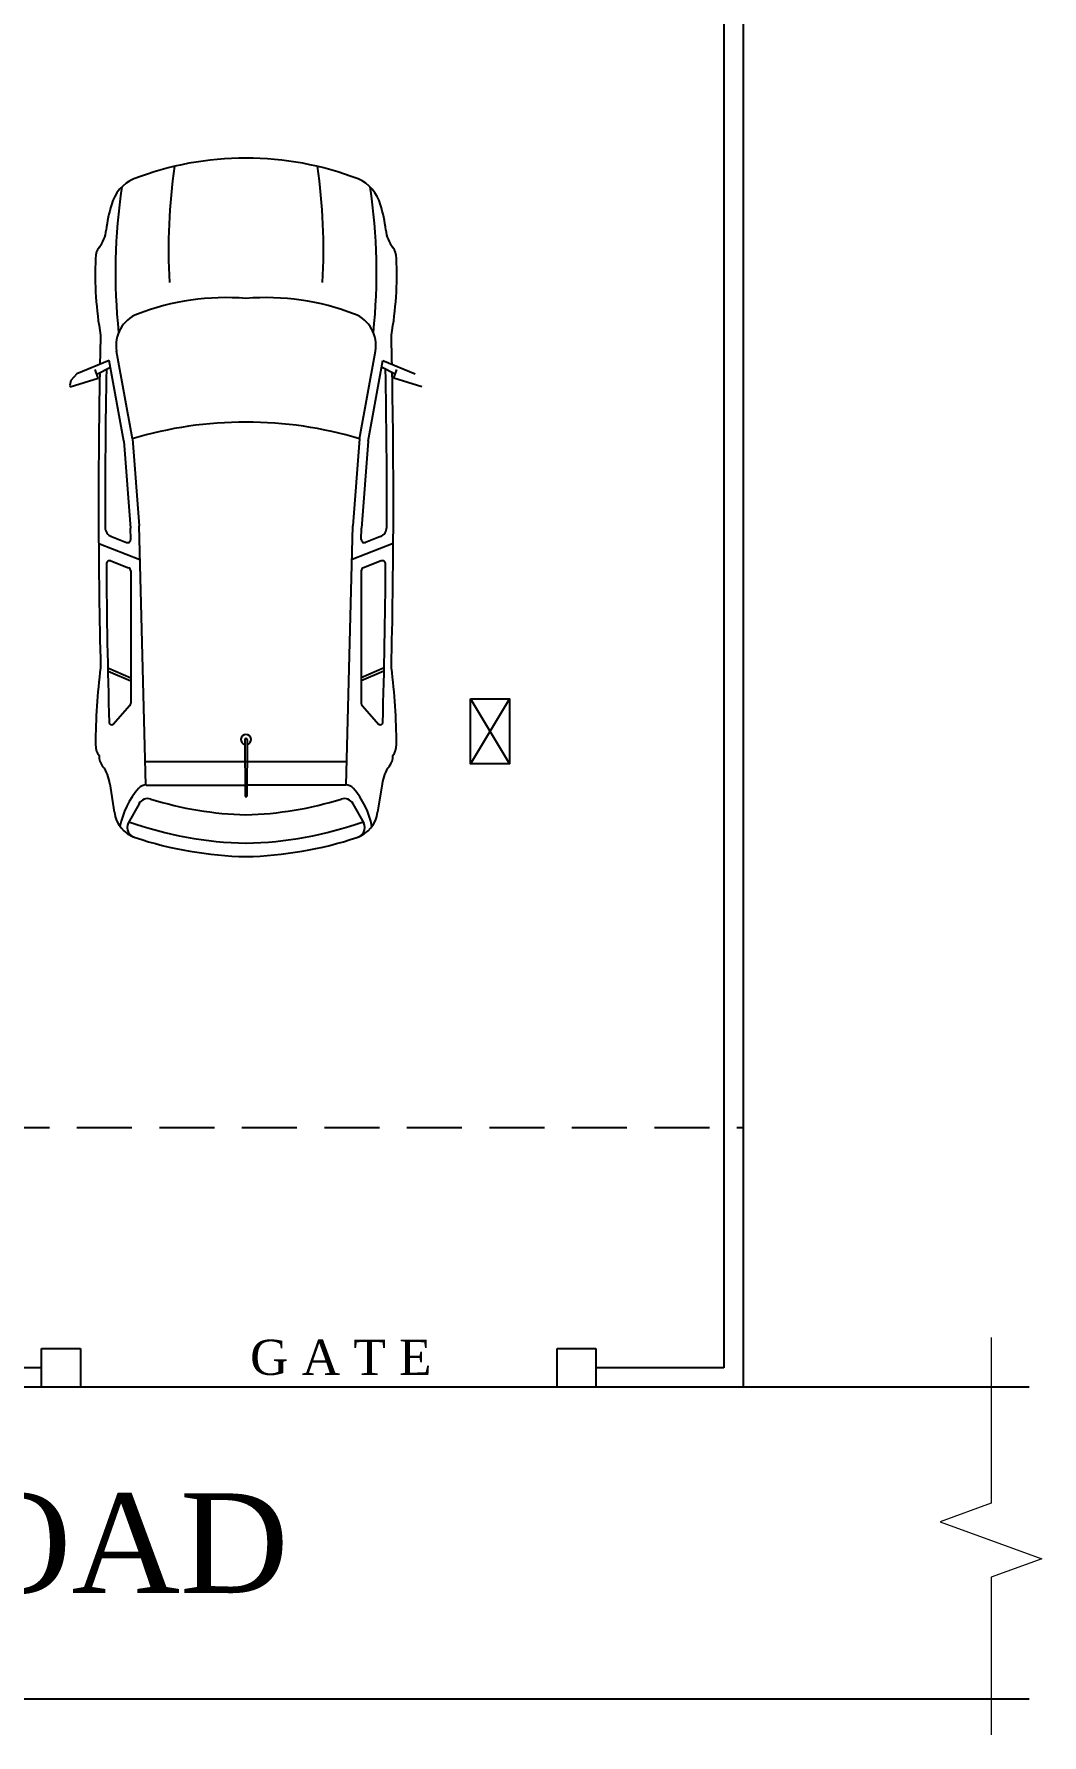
# Model space of a CAD drawing. Header units: inches. Extents: x 572007 to 584304, y -133032 to -127720.
# Drawn here: x 573313 to 573545.7, y -132327.7 to -131934.8 of the extents above; entities that cross this region are included whole.
import ezdxf

# ---------------------------------------------------------------- set-up
doc = ezdxf.new("R2010")
doc.units = ezdxf.units.IN
doc.header["$LTSCALE"] = 2
doc.header["$MEASUREMENT"] = 0
doc.linetypes.add('HIDDEN', pattern=[9.525, 6.35, -3.175])
doc.layers.add('wall', color=160, linetype='Continuous', lineweight=20)
doc.styles.add('MtXpl_Times_New_Roma', font='times.ttf')

msp = doc.modelspace()

# ---------------------------------------------------------------- linework, layer by layer
for p, q in [((573476.74, -131467.37), (573476.74, -132247.37)), ((573472.24, -131587.37), (573472.24, -132242.87)), ((573335.68, -132028.29), (573332.04, -132008.05)), ((573335.68, -132028.29), (573332.04, -132008.05)), ((573388.17, -132028.29), (573391.8, -132008.05)), ((573388.17, -132028.29), (573391.8, -132008.05)), ((573330.34, -132010.17), (573322.9, -132013.26)), ((573330.34, -132010.17), (573322.9, -132013.26)), ((573327.77, -132014.25), (573327.07, -132012.27)), ((573327.77, -132014.25), (573327.07, -132012.27)), ((573327.45, -132013.35), (573330.62, -132011.75)), ((573327.45, -132013.35), (573330.62, -132011.75)), ((573333.69, -132028.83), (573330.34, -132010.17)), ((573333.69, -132028.83), (573330.34, -132010.17)), ((573390.16, -132028.83), (573393.5, -132010.17)), ((573390.16, -132028.83), (573393.5, -132010.17)), ((573396.39, -132013.35), (573393.22, -132011.75)), ((573396.39, -132013.35), (573393.22, -132011.75)), ((573393.5, -132010.17), (573400.95, -132013.26)), ((573393.5, -132010.17), (573400.95, -132013.26)), ((573396.08, -132014.25), (573396.77, -132012.27)), ((573396.08, -132014.25), (573396.77, -132012.27)), ((573321.47, -132014.85), (573321.26, -132015.89)), ((573321.47, -132014.85), (573321.26, -132015.89)), ((573321.26, -132015.89), (573321.34, -132016.32)), ((573321.26, -132015.89), (573321.34, -132016.32)), ((573321.34, -132016.32), (573327.77, -132014.25)), ((573321.34, -132016.32), (573327.77, -132014.25)), ((573322.9, -132013.26), (573321.47, -132014.85)), ((573322.9, -132013.26), (573321.47, -132014.85)), ((573402.5, -132016.32), (573396.08, -132014.25)), ((573402.5, -132016.32), (573396.08, -132014.25)), ((573333.69, -132028.83), (573335.23, -132048.9)), ((573333.69, -132028.83), (573335.23, -132048.9)), ((573335.68, -132028.29), (573337.22, -132048.36)), ((573335.68, -132028.29), (573337.22, -132048.36)), ((573388.17, -132028.29), (573386.63, -132048.36)), ((573388.17, -132028.29), (573386.63, -132048.36)), ((573390.16, -132028.83), (573388.61, -132048.9)), ((573390.16, -132028.83), (573388.61, -132048.9)), ((573330.89, -132050.86), (573334.36, -132052.21)), ((573330.89, -132050.86), (573334.36, -132052.21)), ((573335.3, -132051.54), (573335.23, -132048.9)), ((573335.3, -132051.54), (573335.23, -132048.9)), ((573338.83, -132108.25), (573337.22, -132048.36)), ((573338.83, -132108.25), (573337.22, -132048.36)), ((573385.02, -132108.25), (573386.63, -132048.36)), ((573385.02, -132108.25), (573386.63, -132048.36)), ((573388.54, -132051.54), (573388.61, -132048.9)), ((573388.54, -132051.54), (573388.61, -132048.9)), ((573392.95, -132050.86), (573389.49, -132052.21)), ((573392.95, -132050.86), (573389.49, -132052.21)), ((573327.91, -132052.48), (573337.43, -132056.18)), ((573327.91, -132052.48), (573337.43, -132056.18)), ((573395.94, -132052.48), (573386.42, -132056.18)), ((573395.94, -132052.48), (573386.42, -132056.18)), ((573330.74, -132056.49), (573334.81, -132058.08)), ((573330.74, -132056.49), (573334.81, -132058.08)), ((573335.3, -132058.8), (573335.3, -132089.37)), ((573335.3, -132058.8), (573335.3, -132089.37)), ((573388.54, -132058.8), (573388.54, -132089.37)), ((573388.54, -132058.8), (573388.54, -132089.37)), ((573393.11, -132056.49), (573389.03, -132058.08)), ((573393.11, -132056.49), (573389.03, -132058.08)), ((573330.02, -132081.17), (573335.3, -132083.48)), ((573330.02, -132081.17), (573335.3, -132083.48)), ((573330.1, -132081.94), (573335.3, -132084.22)), ((573330.1, -132081.94), (573335.3, -132084.22)), ((573393.82, -132081.17), (573388.54, -132083.48)), ((573393.82, -132081.17), (573388.54, -132083.48)), ((573393.75, -132081.94), (573388.54, -132084.22)), ((573393.75, -132081.94), (573388.54, -132084.22)), ((573335.11, -132089.88), (573331.23, -132094.24)), ((573335.11, -132089.88), (573331.23, -132094.24)), ((573388.74, -132089.88), (573392.61, -132094.24)), ((573388.74, -132089.88), (573392.61, -132094.24)), ((573361.63, -132097.77), (573361.77, -132110.93)), ((573361.63, -132097.77), (573361.77, -132110.93)), ((573362.21, -132097.77), (573362.08, -132110.93)), ((573362.21, -132097.77), (573362.08, -132110.93)), ((573384.96, -132102.87), (573338.88, -132102.87)), ((573384.96, -132102.87), (573338.88, -132102.87)), ((573330.48, -132107.97), (573331.52, -132114.5)), ((573330.48, -132107.97), (573331.52, -132114.5)), ((573338.88, -132108.25), (573361.74, -132108.25)), ((573338.88, -132108.25), (573361.74, -132108.25)), ((573384.96, -132108.25), (573362.11, -132108.25)), ((573384.96, -132108.25), (573362.11, -132108.25)), ((573393.37, -132107.97), (573392.32, -132114.5)), ((573393.37, -132107.97), (573392.32, -132114.5)), ((573337.22, -132112.57), (573334.71, -132117.04)), ((573337.22, -132112.57), (573334.71, -132117.04)), ((573361.77, -132110.93), (573362.08, -132110.93)), ((573361.77, -132110.93), (573362.08, -132110.93)), ((573386.63, -132112.57), (573389.13, -132117.04)), ((573386.63, -132112.57), (573389.13, -132117.04)), ((573314.74, -132242.87), (573085.24, -132242.87)), ((573472.24, -132242.87), (573442.74, -132242.87)), ((573542.74, -132247.37), (573011.74, -132247.37)), ((573542.74, -132319.37), (573011.74, -132319.37))]:
    msp.add_line(p, q)
at = {"color": 240}
for p, q in [((573422.74, -132088.37), (573413.74, -132103.37)), ((573413.74, -132088.37), (573422.74, -132103.37))]:
    msp.add_line(p, q, dxfattribs=at)
at = {"color": 0, "linetype": 'HIDDEN'}
msp.add_line((573265.74, -132187.37), (573476.74, -132187.37), dxfattribs=at)
at = {"color": 0}
for p, q in [((573314.74, -132238.37), (573323.74, -132238.37)), ((573314.74, -132247.37), (573314.74, -132238.37)), ((573323.74, -132238.37), (573323.74, -132247.37)), ((573433.74, -132238.37), (573442.74, -132238.37)), ((573433.74, -132247.37), (573433.74, -132238.37)), ((573442.74, -132238.37), (573442.74, -132247.37)), ((573323.74, -132247.37), (573314.74, -132247.37)), ((573442.74, -132247.37), (573433.74, -132247.37))]:
    msp.add_line(p, q, dxfattribs=at)
at = {"color": 240}
msp.add_lwpolyline([(573413.74, -132088.37), (573422.74, -132088.37), (573422.74, -132103.37), (573413.74, -132103.37)], close=True, dxfattribs=at)
for centre, radius, start, end in [((573361.92, -132035.64), 72.19, 90, 111.006), ((573361.92, -132035.64), 72.19, 90, 111.006), ((573361.92, -132035.64), 72.19, 68.994, 90), ((573361.92, -132035.64), 72.19, 68.994, 90), ((573339.47, -131976.4), 8.85, 112.7994, 165.9629), ((573339.47, -131976.4), 8.85, 112.7994, 165.9629), ((573473.82, -131984.34), 129.79, 171.5863, 183.456), ((573473.82, -131984.34), 129.79, 171.5863, 183.456), ((573250.03, -131984.34), 129.79, 356.544, 8.4137), ((573250.03, -131984.34), 129.79, 356.544, 8.4137), ((573384.37, -131976.4), 8.85, 14.0371, 67.2006), ((573384.37, -131976.4), 8.85, 14.0371, 67.2006), ((573461.55, -131989.78), 129.79, 171.2806, 186.1737), ((573461.55, -131989.78), 129.79, 171.2806, 186.1737), ((573262.3, -131989.78), 129.79, 353.8263, 8.7194), ((573262.3, -131989.78), 129.79, 353.8263, 8.7194), ((573358.06, -131983.05), 28.56, 162.0531, 174.0105), ((573358.06, -131983.05), 28.56, 162.0531, 174.0105), ((573365.79, -131983.05), 28.56, 5.9895, 17.9469), ((573365.79, -131983.05), 28.56, 5.9895, 17.9469), ((573321.98, -131979.27), 7.72, 321.3129, 354.0105), ((573321.98, -131979.27), 7.72, 321.3129, 354.0105), ((573401.87, -131979.27), 7.72, 185.9895, 218.6871), ((573401.87, -131979.27), 7.72, 185.9895, 218.6871), ((573330.93, -131986.44), 3.75, 141.3129, 182.5261), ((573330.93, -131986.44), 3.75, 141.3129, 182.5261), ((573392.91, -131986.44), 3.75, 357.4739, 38.6871), ((573392.91, -131986.44), 3.75, 357.4739, 38.6871), ((573406.38, -131990.35), 79.28, 177.2886, 190.1742), ((573406.38, -131990.35), 79.28, 177.2886, 190.1742), ((573317.47, -131990.35), 79.28, 349.8258, 2.7114), ((573317.47, -131990.35), 79.28, 349.8258, 2.7114), ((573357.31, -132052.59), 56.91, 85.3559, 111.0532), ((573357.31, -132052.59), 56.91, 85.3559, 111.0532), ((573366.53, -132052.59), 56.91, 68.9468, 94.6441), ((573366.53, -132052.59), 56.91, 68.9468, 94.6441), ((573339.64, -132006.68), 7.72, 111.0532, 190.1701), ((573339.64, -132006.68), 7.72, 111.0532, 190.1701), ((573384.2, -132006.68), 7.72, 349.8299, 68.9468), ((573384.2, -132006.68), 7.72, 349.8299, 68.9468), ((574920.33, -132042.76), 1592.45, 178.61806, 178.85917), ((574920.33, -132042.76), 1592.45, 178.61806, 178.85917), ((571803.51, -132042.76), 1592.45, 1.14083, 1.38194), ((571803.51, -132042.76), 1592.45, 1.14083, 1.38194), ((574920.33, -132042.76), 1590.93, 178.89972, 180.21426), ((574920.33, -132042.76), 1590.93, 178.89972, 180.21426), ((571803.51, -132042.76), 1590.93, 359.78574, 1.10028), ((571803.51, -132042.76), 1590.93, 359.78574, 1.10028), ((574920.33, -132042.76), 1592.45, 178.92882, 181.38194), ((574920.33, -132042.76), 1592.45, 178.92882, 181.38194), ((571803.51, -132042.76), 1592.45, 358.61806, 1.07118), ((571803.51, -132042.76), 1592.45, 358.61806, 1.07118), ((573361.92, -132115.6), 91.17, 90, 106.7318), ((573361.92, -132115.6), 91.17, 90, 106.7318), ((573361.92, -132115.6), 91.17, 73.2682, 90), ((573361.92, -132115.6), 91.17, 73.2682, 90), ((573331.73, -132048.7), 2.32, 180.2143, 248.7209), ((573331.73, -132048.7), 2.32, 180.2143, 248.7209), ((573334.61, -132051.56), 0.695, 248.7209, 1.5074), ((573334.61, -132051.56), 0.695, 248.7209, 1.5074), ((573389.24, -132051.56), 0.695, 178.4926, 291.2791), ((573389.24, -132051.56), 0.695, 178.4926, 291.2791), ((573392.11, -132048.7), 2.32, 291.2791, 359.7857), ((573392.11, -132048.7), 2.32, 291.2791, 359.7857), ((573330.46, -132057.21), 0.772, 68.7209, 180.3882), ((573330.46, -132057.21), 0.772, 68.7209, 180.3882), ((574966.96, -132046.12), 1637.32, 180.38816, 181.67006), ((574966.96, -132046.12), 1637.32, 180.38816, 181.67006), ((573334.53, -132058.8), 0.772, 0, 68.7209), ((573334.53, -132058.8), 0.772, 0, 68.7209), ((573389.31, -132058.8), 0.772, 111.2791, 180), ((573389.31, -132058.8), 0.772, 111.2791, 180), ((573393.39, -132057.21), 0.772, 359.6118, 111.2791), ((573393.39, -132057.21), 0.772, 359.6118, 111.2791), ((571756.88, -132046.12), 1637.32, 358.32994, 359.61184), ((571756.88, -132046.12), 1637.32, 358.32994, 359.61184), ((573466.13, -132099.07), 138.94, 172.5975, 179.9397), ((573466.13, -132099.07), 138.94, 172.5975, 179.9397), ((573257.72, -132099.07), 138.94, 0.0603, 7.4025), ((573257.72, -132099.07), 138.94, 0.0603, 7.4025), ((573334.53, -132089.37), 0.772, 318.3547, 0), ((573334.53, -132089.37), 0.772, 318.3547, 0), ((573389.31, -132089.37), 0.772, 180, 221.6453), ((573389.31, -132089.37), 0.772, 180, 221.6453), ((573330.88, -132093.82), 0.54, 181.7937, 310.4777), ((573330.88, -132093.82), 0.54, 181.7937, 310.4777), ((573392.96, -132093.82), 0.54, 229.5223, 358.2063), ((573392.96, -132093.82), 0.54, 229.5223, 358.2063), ((573361.92, -132097.77), 1.17, 283.7603, 256.2397), ((573361.92, -132097.77), 1.17, 283.7603, 256.2397), ((573361.92, -132097.77), 0.289, 0, 180), ((573361.92, -132097.77), 0.289, 0, 180), ((573330.93, -132099.09), 3.75, 177.4739, 218.6871), ((573330.93, -132099.09), 3.75, 177.4739, 218.6871), ((573331.75, -132101.6), 3.75, 177.4739, 218.6871), ((573331.75, -132101.6), 3.75, 177.4739, 218.6871), ((573392.09, -132101.6), 3.75, 321.3129, 2.5261), ((573392.09, -132101.6), 3.75, 321.3129, 2.5261), ((573392.91, -132099.09), 3.75, 321.3129, 2.5261), ((573392.91, -132099.09), 3.75, 321.3129, 2.5261), ((573322.8, -132108.77), 7.72, 5.9895, 38.6871), ((573322.8, -132108.77), 7.72, 5.9895, 38.6871), ((573401.05, -132108.77), 7.72, 141.3129, 174.0105), ((573401.05, -132108.77), 7.72, 141.3129, 174.0105), ((573351.47, -132121.5), 19, 139.0196, 168.8841), ((573351.47, -132121.5), 19, 139.0196, 168.8841), ((573338.88, -132110.56), 2.32, 90, 139.0196), ((573338.88, -132110.56), 2.32, 90, 139.0196), ((573384.96, -132110.56), 2.32, 40.9804, 90), ((573384.96, -132110.56), 2.32, 40.9804, 90), ((573372.37, -132121.5), 19, 11.1159, 40.9804), ((573372.37, -132121.5), 19, 11.1159, 40.9804), ((573338.54, -132113.67), 7.06, 186.7804, 251.7197), ((573338.54, -132113.67), 7.06, 186.7804, 251.7197), ((573339.24, -132113.71), 2.32, 72.7058, 150.706), ((573339.24, -132113.71), 2.32, 72.7058, 150.706), ((573363.88, -132035.01), 80.14, 252.6109, 268.6018), ((573363.88, -132035.01), 80.14, 252.6109, 268.6018), ((573359.97, -132035.01), 80.14, 271.3982, 287.3891), ((573359.97, -132035.01), 80.14, 271.3982, 287.3891), ((573384.61, -132113.71), 2.32, 29.294, 107.2942), ((573384.61, -132113.71), 2.32, 29.294, 107.2942), ((573385.31, -132113.67), 7.06, 288.2803, 353.2196), ((573385.31, -132113.67), 7.06, 288.2803, 353.2196), ((573336.96, -132118.01), 2.45, 156.6468, 254.8738), ((573336.96, -132118.01), 2.45, 156.6468, 254.8738), ((573363.61, -132036.52), 85.19, 250.298, 268.865), ((573363.61, -132036.52), 85.19, 250.298, 268.865), ((573360.24, -132036.52), 85.19, 271.135, 289.702), ((573360.24, -132036.52), 85.19, 271.135, 289.702), ((573386.89, -132118.01), 2.45, 285.1262, 23.3532), ((573386.89, -132118.01), 2.45, 285.1262, 23.3532), ((573363.75, -132037.63), 87.17, 251.6598, 268.7983), ((573363.75, -132037.63), 87.17, 251.6598, 268.7983), ((573360.09, -132037.63), 87.17, 271.2017, 288.3402), ((573360.09, -132037.63), 87.17, 271.2017, 288.3402)]:
    msp.add_arc(centre, radius, start, end)
at = {"layer": 'wall', "linetype": 'ByBlock'}
for p, q in [((573533.96, -132235.85), (573533.96, -132274.14)), ((573533.96, -132274.14), (573522.21, -132278.42)), ((573522.21, -132278.42), (573545.72, -132286.98)), ((573545.72, -132286.98), (573533.96, -132291.25)), ((573533.96, -132291.25), (573533.96, -132327.67))]:
    msp.add_line(p, q, dxfattribs=at)

# ---------------------------------------------------------------- texts
at = {"color": 174, "true_color": 0x0000a3, "style": 'MtXpl_Times_New_Roma'}
for s, height, p in [('  G A T E', 8.121, (573356.74, -132244.49)), (' WIDE ROAD', 22.986, (573165.42, -132294.85))]:
    msp.add_text(s, height=height, dxfattribs=at).set_placement(p)

doc.saveas('drawing.dxf')
